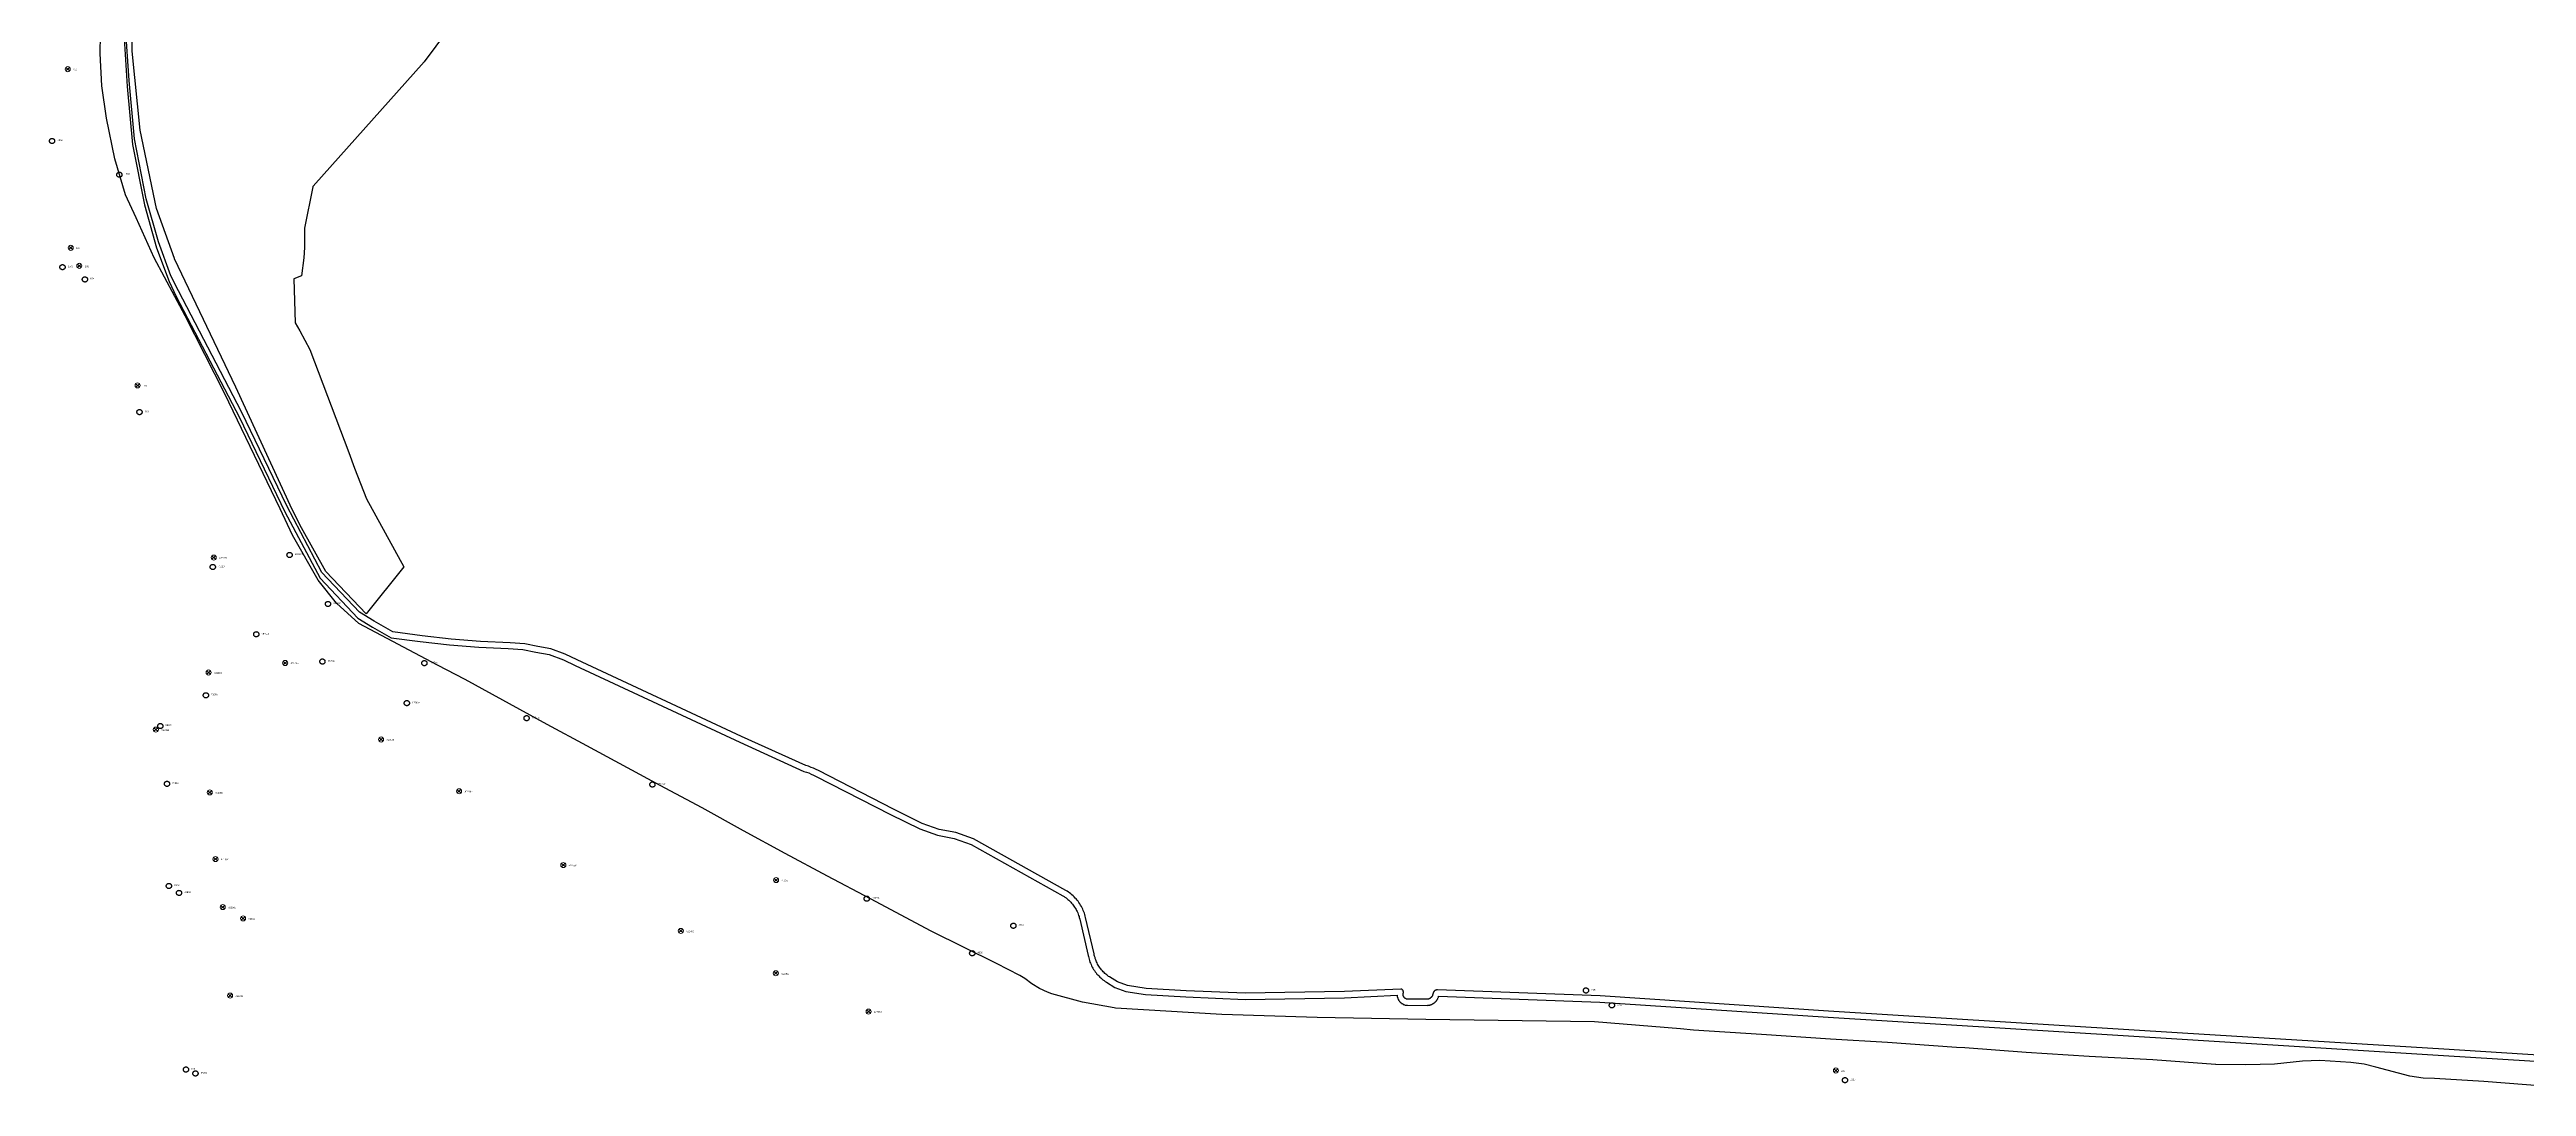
# Model space of a CAD drawing. Header units: millimetres. Extents: x 676447 to 689606, y 7455628 to 7463967.
# Drawn here: x 682615 to 683686, y 7457560 to 7458009 of the extents above; entities that cross this region are included whole.
import ezdxf

# ---------------------------------------------------------------- set-up
doc = ezdxf.new("R2010")
doc.units = ezdxf.units.MM
doc.header["$LTSCALE"] = 0.1
doc.header["$MEASUREMENT"] = 0
doc.linetypes.add('PHANTOM2', pattern=[1.25, 0.625, -0.125, 0.125, -0.125, 0.125, -0.125])
doc.layers.add('10.4-Postes', color=1, linetype='Continuous', lineweight=0)
for name, color, linetype in [('Caixas Subterrâneas', 5, 'Continuous'), ('LEGENDAS_INFRAESTRUTURAS', 7, 'Continuous'), ('MUB_MEIOFIO', 7, 'Continuous'), ('MUB_OBRA_ARTE', 7, 'Continuous'), ('MUB_QUADRAS', 7, 'Continuous'), ('NOS_DE_INFRAESTRUTURA', 7, 'Continuous')]:
    doc.layers.add(name, color=color, linetype=linetype)
doc.styles.get("Standard").update_dxf_attribs({"font": 'arial.ttf'})

# ---------------------------------------------------------------- blocks, each defined once
blk = doc.blocks.new('MHMZ')
at = {"linetype": 'PHANTOM2'}
blk.add_circle((0, 0), 0.0000101, dxfattribs=at)
blk = doc.blocks.new('PTPT')
at = {"layer": '10.4-Postes', "color": 1, "linetype": 'PHANTOM2'}
for points in [[(-0.0000079, 0.0000104), (0.0000075, -0.000002)], [(0.000007, 0.0000109), (-0.0000074, -0.0000025)]]:
    blk.add_lwpolyline(points, dxfattribs=at)
at = {"layer": '10.4-Postes', "color": 1}
blk.add_circle((-0.0000002, 0.0000042), 0.00000987, dxfattribs=at)

msp = doc.modelspace()

# ---------------------------------------------------------------- linework, layer by layer
at = {"layer": 'MUB_MEIOFIO', "linetype": 'Continuous'}
msp.add_lwpolyline([(683695.3, 7457560.2), (683667.6, 7457562.3), (683646.4, 7457563.6), (683641.4, 7457563.8), (683635.7, 7457564.6), (683621, 7457568.5), (683615.9, 7457569.8), (683610.1, 7457570.5), (683596.7, 7457571.4), (683589.2, 7457571.1), (683577.1, 7457569.8), (683564.8, 7457569.5), (683564.7, 7457569.5), (683551.8, 7457569.7), (683551.7, 7457569.7), (683524.6, 7457571.7), (683524.6, 7457571.7), (683497, 7457573.2), (683469.7, 7457574.9), (683443.3, 7457576.9), (683439.6, 7457577.1), (683409.8, 7457579.2), (683385.2, 7457580.7), (683355.3, 7457582.6), (683325.9, 7457584.6), (683320.3, 7457585.1), (683283.1, 7457588.2), (683210.1, 7457589.2), (683163.2, 7457590), (683121.9, 7457591.3), (683076, 7457594.1), (683075.4, 7457594.2), (683061.7, 7457596.6), (683048.4, 7457600.3), (683046.6, 7457601), (683043.1, 7457602.6), (683039.8, 7457604.6), (683036.8, 7457606.9), (683034.6, 7457608.2), (683024.5, 7457613.3), (682996.3, 7457627.4), (682970, 7457641.4), (682951.4, 7457651.2), (682933.1, 7457661), (682915.1, 7457670.8), (682897.2, 7457680.7), (682879.1, 7457690.4), (682847.3, 7457707.5), (682830.2, 7457716.7), (682794.7, 7457736.2), (682782.7, 7457742.4), (682748.7, 7457760.4), (682739.1, 7457769.3), (682731.1, 7457779.2), (682720.1, 7457798.6), (682714.8, 7457810.1), (682690.7, 7457860.1), (682673.7, 7457893.6), (682660.3, 7457918.7), (682652.5, 7457935.9), (682647.9, 7457945.9), (682643.2, 7457961.4), (682639.6, 7457979), (682637.6, 7457993.1), (682636.9, 7458007), (682637.2, 7458023.2)], dxfattribs=at)
at = {"layer": 'MUB_OBRA_ARTE', "linetype": 'Continuous'}
for points in [[(682647.1, 7458015.9), (682648.6, 7457992.7), (682650.9, 7457967.6), (682656, 7457941.5), (682661.3, 7457923), (682666.7, 7457908.4), (682669.8, 7457901.9), (682697.2, 7457849.5), (682716.8, 7457808.8), (682732, 7457780), (682748.3, 7457762.8), (682754.6, 7457758.8), (682762.7, 7457754.3), (682775.3, 7457752.6), (682787.9, 7457751.2), (682800.6, 7457750.2), (682813.4, 7457749.6), (682819.7, 7457749.2), (682825.3, 7457748), (682831, 7457747), (682837.2, 7457744.7), (682842.3, 7457742.3), (682913.5, 7457709.1), (682941.2, 7457696.5), (682942.3, 7457696.2), (682943.3, 7457695.8), (682944.3, 7457695.3), (682945.3, 7457694.9), (682946.3, 7457694.4), (682978.7, 7457677.8), (682991.3, 7457671.6), (682999, 7457668.9), (683006.2, 7457667.5), (683013.5, 7457664.9), (683053.2, 7457642.7), (683053.7, 7457642.4), (683054.1, 7457642.1), (683054.6, 7457641.8), (683055, 7457641.4), (683055.4, 7457641.1), (683055.8, 7457640.7), (683056.2, 7457640.3), (683056.6, 7457639.9), (683057, 7457639.5), (683057.3, 7457639.1), (683057.7, 7457638.6), (683058, 7457638.2), (683058.3, 7457637.7), (683058.6, 7457637.2), (683058.9, 7457636.8), (683059.1, 7457636.3), (683059.4, 7457635.8), (683059.6, 7457635.3), (683059.8, 7457634.7), (683060, 7457634.2), (683060.2, 7457633.7), (683060.3, 7457633.2), (683060.5, 7457632.6), (683064.1, 7457616.9), (683064.3, 7457616.4), (683064.4, 7457615.8), (683064.6, 7457615.2), (683064.7, 7457614.6), (683064.9, 7457614), (683065.2, 7457613.5), (683065.4, 7457612.9), (683065.6, 7457612.4), (683065.9, 7457611.8), (683066.2, 7457611.3), (683066.5, 7457610.8), (683066.9, 7457610.3), (683067.2, 7457609.8), (683067.6, 7457609.3), (683067.9, 7457608.8), (683068.3, 7457608.4), (683068.8, 7457608), (683069.2, 7457607.5), (683069.6, 7457607.1), (683070.1, 7457606.7), (683070.5, 7457606.3), (683071, 7457606), (683071.5, 7457605.6), (683072, 7457605.3), (683075.7, 7457603), (683080.4, 7457601.3), (683088.9, 7457600), (683106.4, 7457599), (683132, 7457597.8), (683175, 7457598.5), (683197.8, 7457599.6), (683197.8, 7457599.4), (683197.8, 7457599.3), (683197.8, 7457599.1), (683197.8, 7457599), (683197.9, 7457598.8), (683197.9, 7457598.7), (683198, 7457598.5), (683198, 7457598.4), (683198.1, 7457598.2), (683198.1, 7457598.1), (683198.2, 7457597.9), (683198.3, 7457597.8), (683198.3, 7457597.6), (683198.4, 7457597.5), (683198.5, 7457597.4), (683198.6, 7457597.2), (683198.7, 7457597.1), (683198.8, 7457597), (683198.9, 7457596.8), (683199, 7457596.7), (683199.1, 7457596.6), (683199.2, 7457596.5), (683199.4, 7457596.4), (683199.5, 7457596.3), (683199.6, 7457596.2), (683199.7, 7457596.1), (683199.9, 7457596), (683200, 7457595.9), (683200.2, 7457595.9), (683200.3, 7457595.8), (683200.4, 7457595.7), (683200.6, 7457595.6), (683200.7, 7457595.6), (683200.9, 7457595.5), (683201, 7457595.5), (683201.2, 7457595.4), (683201.4, 7457595.4), (683201.5, 7457595.4), (683201.7, 7457595.4), (683201.8, 7457595.3), (683202, 7457595.3), (683202.2, 7457595.3), (683202.3, 7457595.3), (683210.8, 7457595.2), (683211, 7457595.3), (683211.2, 7457595.3), (683211.4, 7457595.3), (683211.6, 7457595.3), (683211.7, 7457595.4), (683211.9, 7457595.4), (683212.1, 7457595.5), (683212.3, 7457595.5), (683212.4, 7457595.6), (683212.6, 7457595.7), (683212.8, 7457595.7), (683213, 7457595.8), (683213.1, 7457595.9), (683213.3, 7457596), (683213.4, 7457596.1), (683213.6, 7457596.2), (683213.7, 7457596.3), (683213.9, 7457596.4), (683214, 7457596.5), (683214.2, 7457596.6), (683214.3, 7457596.8), (683214.4, 7457596.9), (683214.5, 7457597), (683214.7, 7457597.2), (683214.8, 7457597.3), (683214.9, 7457597.5), (683215, 7457597.6), (683215.1, 7457597.8), (683215.2, 7457597.9), (683215.3, 7457598.1), (683215.3, 7457598.3), (683215.4, 7457598.4), (683215.5, 7457598.6), (683215.6, 7457598.8), (683215.6, 7457599), (683215.7, 7457599.1), (683215.7, 7457599.3), (683285.4, 7457596.7), (683384.1, 7457590.1), (683537.2, 7457580.6), (683537.2, 7457580.6), (683650.2, 7457573.6), (683736.5, 7457568.2)], [(683736.6, 7457570.8), (683650.3, 7457576.3), (683537.4, 7457583.2), (683384.3, 7457592.7), (683285.5, 7457599.4), (683215.2, 7457602), (683215.2, 7457602), (683215.1, 7457602), (683215, 7457602), (683215, 7457602), (683214.9, 7457602), (683214.8, 7457602), (683214.8, 7457601.9), (683214.7, 7457601.9), (683214.6, 7457601.9), (683214.6, 7457601.9), (683214.5, 7457601.9), (683214.4, 7457601.8), (683214.4, 7457601.8), (683214.3, 7457601.8), (683214.3, 7457601.8), (683214.2, 7457601.7), (683214.1, 7457601.7), (683214.1, 7457601.7), (683214, 7457601.6), (683214, 7457601.6), (683213.9, 7457601.5), (683213.9, 7457601.5), (683213.8, 7457601.4), (683213.8, 7457601.4), (683213.7, 7457601.3), (683213.7, 7457601.3), (683213.6, 7457601.2), (683213.6, 7457601.2), (683213.6, 7457601.1), (683213.5, 7457601.1), (683213.5, 7457601), (683213.4, 7457601), (683213.4, 7457600.9), (683213.4, 7457600.8), (683213.4, 7457600.8), (683213.3, 7457600.7), (683213.3, 7457600.6), (683213.3, 7457600.6), (683213.3, 7457600.5), (683213.3, 7457600.4), (683213.2, 7457600.4), (683213.2, 7457600.3), (683213.2, 7457600.2), (683213.2, 7457600.2), (683213.2, 7457600.1), (683213.2, 7457600), (683213.2, 7457599.9), (683213.1, 7457599.8), (683213.1, 7457599.7), (683213.1, 7457599.6), (683213, 7457599.5), (683213, 7457599.5), (683213, 7457599.4), (683212.9, 7457599.3), (683212.9, 7457599.2), (683212.8, 7457599.1), (683212.8, 7457599.1), (683212.7, 7457599), (683212.7, 7457598.9), (683212.6, 7457598.8), (683212.5, 7457598.8), (683212.5, 7457598.7), (683212.4, 7457598.6), (683212.3, 7457598.6), (683212.3, 7457598.5), (683212.2, 7457598.5), (683212.1, 7457598.4), (683212.1, 7457598.3), (683212, 7457598.3), (683211.9, 7457598.2), (683211.8, 7457598.2), (683211.7, 7457598.2), (683211.7, 7457598.1), (683211.6, 7457598.1), (683211.5, 7457598.1), (683211.4, 7457598), (683211.3, 7457598), (683211.2, 7457598), (683211.1, 7457598), (683211, 7457597.9), (683210.9, 7457597.9), (683210.9, 7457597.9), (683210.8, 7457597.9), (683202.3, 7457598), (683202.3, 7457598), (683202.2, 7457598), (683202.1, 7457598), (683202.1, 7457598), (683202, 7457598), (683201.9, 7457598), (683201.9, 7457598), (683201.8, 7457598), (683201.7, 7457598.1), (683201.7, 7457598.1), (683201.6, 7457598.1), (683201.5, 7457598.1), (683201.5, 7457598.2), (683201.4, 7457598.2), (683201.4, 7457598.2), (683201.3, 7457598.3), (683201.2, 7457598.3), (683201.2, 7457598.3), (683201.1, 7457598.4), (683201.1, 7457598.4), (683201, 7457598.5), (683201, 7457598.5), (683200.9, 7457598.6), (683200.9, 7457598.6), (683200.8, 7457598.7), (683200.8, 7457598.7), (683200.8, 7457598.8), (683200.7, 7457598.8), (683200.7, 7457598.9), (683200.6, 7457598.9), (683200.6, 7457599), (683200.6, 7457599), (683200.5, 7457599.1), (683200.5, 7457599.2), (683200.5, 7457599.2), (683200.5, 7457599.3), (683200.4, 7457599.4), (683200.4, 7457599.4), (683200.4, 7457599.5), (683200.4, 7457599.6), (683200.4, 7457599.6), (683200.4, 7457599.7), (683200.4, 7457599.8), (683200.4, 7457599.8), (683200.4, 7457599.9), (683200.4, 7457600), (683200.4, 7457600), (683200.4, 7457600.1), (683200.4, 7457600.2), (683200.4, 7457600.2), (683200.4, 7457600.3), (683200.4, 7457600.4), (683200.4, 7457600.4), (683200.4, 7457600.5), (683200.5, 7457600.6), (683200.5, 7457600.6), (683200.5, 7457600.6), (683200.5, 7457600.7), (683200.5, 7457600.7), (683200.5, 7457600.8), (683200.5, 7457600.8), (683200.5, 7457600.9), (683200.5, 7457600.9), (683200.5, 7457601), (683200.5, 7457601), (683200.5, 7457601.1), (683200.5, 7457601.1), (683200.5, 7457601.2), (683200.5, 7457601.2), (683200.5, 7457601.3), (683200.4, 7457601.3), (683200.4, 7457601.4), (683200.4, 7457601.4), (683200.4, 7457601.5), (683200.4, 7457601.5), (683200.4, 7457601.6), (683200.3, 7457601.6), (683200.3, 7457601.6), (683200.3, 7457601.7), (683200.3, 7457601.7), (683200.2, 7457601.8), (683200.2, 7457601.8), (683200.2, 7457601.8), (683200.1, 7457601.9), (683200.1, 7457601.9), (683200.1, 7457602), (683200, 7457602), (683200, 7457602), (683200, 7457602), (683199.9, 7457602.1), (683199.9, 7457602.1), (683199.8, 7457602.1), (683199.8, 7457602.2), (683199.7, 7457602.2), (683199.7, 7457602.2), (683199.7, 7457602.2), (683199.6, 7457602.2), (683199.6, 7457602.3), (683199.5, 7457602.3), (683199.5, 7457602.3), (683199.4, 7457602.3), (683199.4, 7457602.3), (683199.3, 7457602.3), (683199.3, 7457602.3), (683175, 7457601.2), (683132.1, 7457600.5), (683106.5, 7457601.6), (683089.2, 7457602.6), (683081.1, 7457603.9), (683076.8, 7457605.4), (683073.4, 7457607.6), (683073, 7457607.8), (683072.6, 7457608.1), (683072.2, 7457608.4), (683071.8, 7457608.8), (683071.4, 7457609.1), (683071, 7457609.5), (683070.6, 7457609.8), (683070.3, 7457610.2), (683069.9, 7457610.6), (683069.6, 7457611), (683069.3, 7457611.4), (683069, 7457611.8), (683068.7, 7457612.2), (683068.5, 7457612.7), (683068.2, 7457613.1), (683068, 7457613.6), (683067.8, 7457614.1), (683067.6, 7457614.5), (683067.4, 7457615), (683067.2, 7457615.5), (683067.1, 7457616), (683066.9, 7457616.5), (683066.8, 7457617), (683066.7, 7457617.5), (683063, 7457633.3), (683062.9, 7457633.9), (683062.7, 7457634.5), (683062.5, 7457635.1), (683062.3, 7457635.7), (683062, 7457636.3), (683061.8, 7457636.9), (683061.5, 7457637.5), (683061.2, 7457638.1), (683060.8, 7457638.6), (683060.5, 7457639.2), (683060.1, 7457639.7), (683059.8, 7457640.3), (683059.4, 7457640.8), (683058.9, 7457641.3), (683058.5, 7457641.7), (683058.1, 7457642.2), (683057.6, 7457642.7), (683057.1, 7457643.1), (683056.6, 7457643.5), (683056.1, 7457643.9), (683055.6, 7457644.3), (683055.1, 7457644.7), (683054.5, 7457645), (683014.6, 7457667.3), (683006.9, 7457670), (682999.7, 7457671.4), (682992.3, 7457674), (682979.9, 7457680.1), (682947.5, 7457696.8), (682946.5, 7457697.3), (682945.4, 7457697.8), (682944.3, 7457698.2), (682943.2, 7457698.7), (682942.1, 7457699), (682914.3, 7457711.6), (682843.1, 7457744.8), (682838, 7457747.2), (682831.8, 7457749.5), (682826.1, 7457750.5), (682820.5, 7457751.7), (682814.2, 7457752.1), (682801.4, 7457752.7), (682788.7, 7457753.7), (682776.1, 7457755.1), (682763.5, 7457756.9), (682755.4, 7457761.4), (682749.1, 7457765.3), (682732.8, 7457782.5), (682717.6, 7457811.3), (682698, 7457852), (682670.7, 7457904.4), (682667.5, 7457910.9), (682662.1, 7457925.5), (682656.8, 7457944.1), (682651.7, 7457970.1), (682649.4, 7457995.3), (682647.9, 7458018.4)]]:
    msp.add_lwpolyline(points, dxfattribs=at)
at = {"layer": 'MUB_QUADRAS', "linetype": 'Continuous'}
msp.add_lwpolyline([(682823.3, 7458065.7), (682777, 7458003.4), (682777, 7458003.4), (682729, 7457949.6), (682728.9, 7457949.5), (682728.9, 7457949.5), (682728.8, 7457949.4), (682725.2, 7457931.5), (682725.3, 7457923.1), (682725, 7457918.6), (682723.9, 7457910.9), (682720.7, 7457909.6), (682721.2, 7457890.5), (682723.2, 7457887.1), (682727.6, 7457879), (682744.5, 7457834.4), (682746.9, 7457827.6), (682752.1, 7457814.4), (682768.2, 7457785), (682751.9, 7457764.7), (682734.5, 7457782.9), (682724, 7457801.8), (682719.9, 7457809.7), (682695.6, 7457862.7), (682669.1, 7457918.2), (682669.1, 7457918.3), (682661.2, 7457940), (682654.2, 7457973.8), (682650.8, 7458008.1), (682650.5, 7458029.8)], dxfattribs=at)

# ---------------------------------------------------------------- block references
at = {"layer": 'Caixas Subterrâneas', "color": 40}
for p, xscale, yscale, zscale, rotation in [((682616.1, 7457969.2), 111319.4907932736, 111319.4907932736, 111319.4907932736, 359.3044220860711), ((682645.2, 7457954.6), 111319.4907932736, 111319.4907932736, 111319.4907932736, 359.3043069332154), ((682620.6, 7457914.6), 111319.4907932736, 111319.4907932736, 111319.4907932736, 359.3043885760293), ((682630.3, 7457909.3), 111319.4907932736, 111319.4907932736, 111319.4907932736, 359.3043499554958), ((682653.9, 7457851.9), 111319.4907932736, 111319.4907932736, 111319.4907932736, 359.3042424148458), ((682718.8, 7457790.1), 111319.4907932736, 111319.4907932736, 111319.4907932736, 359.3039768597582), ((682685.6, 7457784.9), 111319.4907932735, 111319.4907932735, 111319.4907932735, 359.304101637414), ((682735.4, 7457768.9), 111319.4907932736, 111319.4907932736, 111319.4907932736, 359.3039071405906), ((682704.4, 7457755.8), 111319.4907932735, 111319.4907932735, 111319.4907932735, 359.3040211319568), ((682733, 7457744), 111319.4907932736, 111319.4907932736, 111319.4907932736, 359.3039086350583), ((682777.1, 7457743.3), 111319.4907932736, 111319.4907932736, 111319.4907932736, 359.303740318171), ((682682.6, 7457729.4), 111319.4907932736, 111319.4907932736, 111319.4907932736, 359.3040959715976), ((682769.5, 7457726), 111319.4907932735, 111319.4907932735, 111319.4907932735, 359.30376400161), ((682662.9, 7457716.1), 111319.4907932736, 111319.4907932736, 111319.4907932736, 359.3041669648896), ((682821.3, 7457719.5), 111319.4907932736, 111319.4907932736, 111319.4907932736, 359.3035650835461), ((682665.8, 7457691.1), 111319.4907932736, 111319.4907932736, 111319.4907932736, 359.304148290081), ((682875.7, 7457690.8), 111319.4907932735, 111319.4907932735, 111319.4907932735, 359.3033490182035), ((682666.6, 7457646.9), 111319.4907932736, 111319.4907932736, 111319.4907932736, 359.3041316332541), ((682671, 7457643.9), 111319.4907932736, 111319.4907932736, 111319.4907932736, 359.3041140689866), ((682968.4, 7457641.4), 111319.4907932735, 111319.4907932735, 111319.4907932735, 359.3029809514202), ((683031.8, 7457629.7), 111319.4907932736, 111319.4907932736, 111319.4907932736, 359.3027360750884), ((683014, 7457617.8), 111319.4907932735, 111319.4907932735, 111319.4907932735, 359.302800440529), ((683279.4, 7457601.7), 111319.4907932736, 111319.4907932736, 111319.4907932736, 359.3017849395251), ((683290.6, 7457595.3), 111319.4907932735, 111319.4907932735, 111319.4907932735, 359.301740453779), ((682674, 7457567.5), 111319.4907932735, 111319.4907932735, 111319.4907932735, 359.30407922119), ((682678.1, 7457565.8), 111319.4907932736, 111319.4907932736, 111319.4907932736, 359.3040632559262), ((683391.4, 7457562.9), 111319.4907932736, 111319.4907932736, 111319.4907932736, 359.301346610816)]:
    msp.add_blockref('MHMZ', p, dxfattribs=dict(at, xscale=xscale, yscale=yscale, zscale=zscale, rotation=rotation))
at = {"layer": 'NOS_DE_INFRAESTRUTURA', "color": 1}
for p, xscale, yscale, zscale, rotation in [((682622.9, 7457999.8), 111319.4907932736, 111319.4907932736, 111319.4907932736, 359.3044057633954), ((682624.2, 7457922.5), 111319.4907932735, 111319.4907932735, 111319.4907932735, 359.3043772433061), ((682627.9, 7457914.7), 111319.4907932736, 111319.4907932736, 111319.4907932736, 359.304360518147), ((682653.1, 7457863), 111319.4907932736, 111319.4907932736, 111319.4907932736, 359.3042490003428), ((682686, 7457788.5), 111319.4907932736, 111319.4907932736, 111319.4907932736, 359.3041010824386), ((682683.8, 7457738.8), 111319.4907932736, 111319.4907932736, 111319.4907932736, 359.3040943163372), ((682716.9, 7457742.9), 111319.4907932736, 111319.4907932736, 111319.4907932736, 359.3039694012718), ((682661, 7457714.1), 111319.4907932735, 111319.4907932735, 111319.4907932735, 359.3041735490788), ((682758.4, 7457709.8), 111319.4907932735, 111319.4907932735, 111319.4907932735, 359.3038014877097), ((682684.3, 7457686.9), 111319.4907932736, 111319.4907932736, 111319.4907932736, 359.3040765253231), ((682792.1, 7457687.4), 111319.4907932736, 111319.4907932736, 111319.4907932736, 359.3036661505984), ((682686.8, 7457658.1), 111319.4907932736, 111319.4907932736, 111319.4907932736, 359.3040583791757), ((682837.2, 7457655.5), 111319.4907932736, 111319.4907932736, 111319.4907932736, 359.303485060618), ((682929.2, 7457649), 111319.4907932735, 111319.4907932735, 111319.4907932735, 359.3031325631131), ((682689.9, 7457637.3), 111319.4907932735, 111319.4907932735, 111319.4907932735, 359.3040401402949), ((682698.7, 7457632.4), 111319.4907932736, 111319.4907932736, 111319.4907932736, 359.3040050920539), ((682888, 7457627), 111319.4907932735, 111319.4907932735, 111319.4907932735, 359.3032826413665), ((682929.1, 7457608.7), 111319.4907932736, 111319.4907932736, 111319.4907932736, 359.3031206601194), ((682693.1, 7457599), 111319.4907932736, 111319.4907932736, 111319.4907932736, 359.3040161656074), ((682969.2, 7457592.1), 111319.4907932736, 111319.4907932736, 111319.4907932736, 359.3029629756124), ((683387.5, 7457566.6), 111319.4907932736, 111319.4907932736, 111319.4907932736, 359.3013626801387)]:
    msp.add_blockref('PTPT', p, dxfattribs=dict(at, xscale=xscale, yscale=yscale, zscale=zscale, rotation=rotation))

# ---------------------------------------------------------------- texts
at = {"layer": 'LEGENDAS_INFRAESTRUTURAS', "color": 1}
for s, rotation, p in [('419', 359.3044, (682625.2, 7457999.8)), ('191', 359.3044, (682626.5, 7457922.5)), ('192', 359.3044, (682630.3, 7457914.6)), ('193', 359.3042, (682655.4, 7457863)), ('A22469', 359.3041, (682688.3, 7457788.5)), ('A22461', 359.3041, (682686.1, 7457738.8)), ('A22460', 359.304, (682719.2, 7457742.9)), ('A21982', 359.3042, (682663.3, 7457714)), ('A22468', 359.3038, (682760.7, 7457709.8)), ('A21986', 359.3041, (682686.6, 7457686.9)), ('A22467', 359.3037, (682794.5, 7457687.4)), ('A21984', 359.304, (682689.1, 7457658.1)), ('A22466', 359.3035, (682839.5, 7457655.5)), ('A1253', 359.3031, (682931.5, 7457649)), ('A21985', 359.304, (682692.2, 7457637.3)), ('A1183', 359.304, (682701, 7457632.4)), ('A22465', 359.3033, (682890.3, 7457626.9)), ('A22464', 359.3031, (682931.4, 7457608.6)), ('A21983', 359.304, (682695.4, 7457598.9)), ('A22463', 359.303, (682971.5, 7457592.1)), ('244', 359.3014, (683389.8, 7457566.5))]:
    msp.add_text(s, height=0.7, rotation=rotation, dxfattribs=at).set_placement(p)
at = {"layer": 'LEGENDAS_INFRAESTRUTURAS', "color": 5}
for s, rotation, p in [('1304', 359.3044, (682618.5, 7457969.2)), ('1305', 359.3043, (682647.5, 7457954.6)), ('1303', 359.3044, (682622.9, 7457914.6)), ('1591', 359.3043, (682632.6, 7457909.3)), ('891', 359.3042, (682656.3, 7457851.8)), ('197620', 359.304, (682721.1, 7457790.1)), ('71950', 359.3041, (682687.9, 7457784.8)), ('190690', 359.3039, (682737.7, 7457768.9)), ('197610', 359.304, (682706.7, 7457755.7)), ('197621', 359.3039, (682735.3, 7457744)), ('190700', 359.3037, (682779.5, 7457743.2)), ('71960', 359.3041, (682684.9, 7457729.4)), ('197630', 359.3038, (682771.8, 7457725.9)), ('55820', 359.3042, (682665.2, 7457716.1)), ('190710', 359.3036, (682823.6, 7457719.4)), ('55810', 359.3041, (682668.1, 7457691.1)), ('190740', 359.3033, (682878, 7457690.8)), ('C.P.0', 359.3041, (682668.9, 7457646.9)), ('55800', 359.3041, (682673.3, 7457643.9)), ('190750', 359.303, (682970.8, 7457641.4)), ('4803', 359.3027, (683034.1, 7457629.7)), ('4802', 359.3028, (683016.3, 7457617.8)), ('2197', 359.3018, (683281.7, 7457601.7)), ('2311', 359.3017, (683292.9, 7457595.3)), ('879', 359.3041, (682676.3, 7457567.5)), ('55760', 359.3041, (682680.4, 7457565.7)), ('1228', 359.3013, (683393.7, 7457562.9))]:
    msp.add_text(s, height=0.7, rotation=rotation, dxfattribs=at).set_placement(p)

doc.saveas('drawing.dxf')
